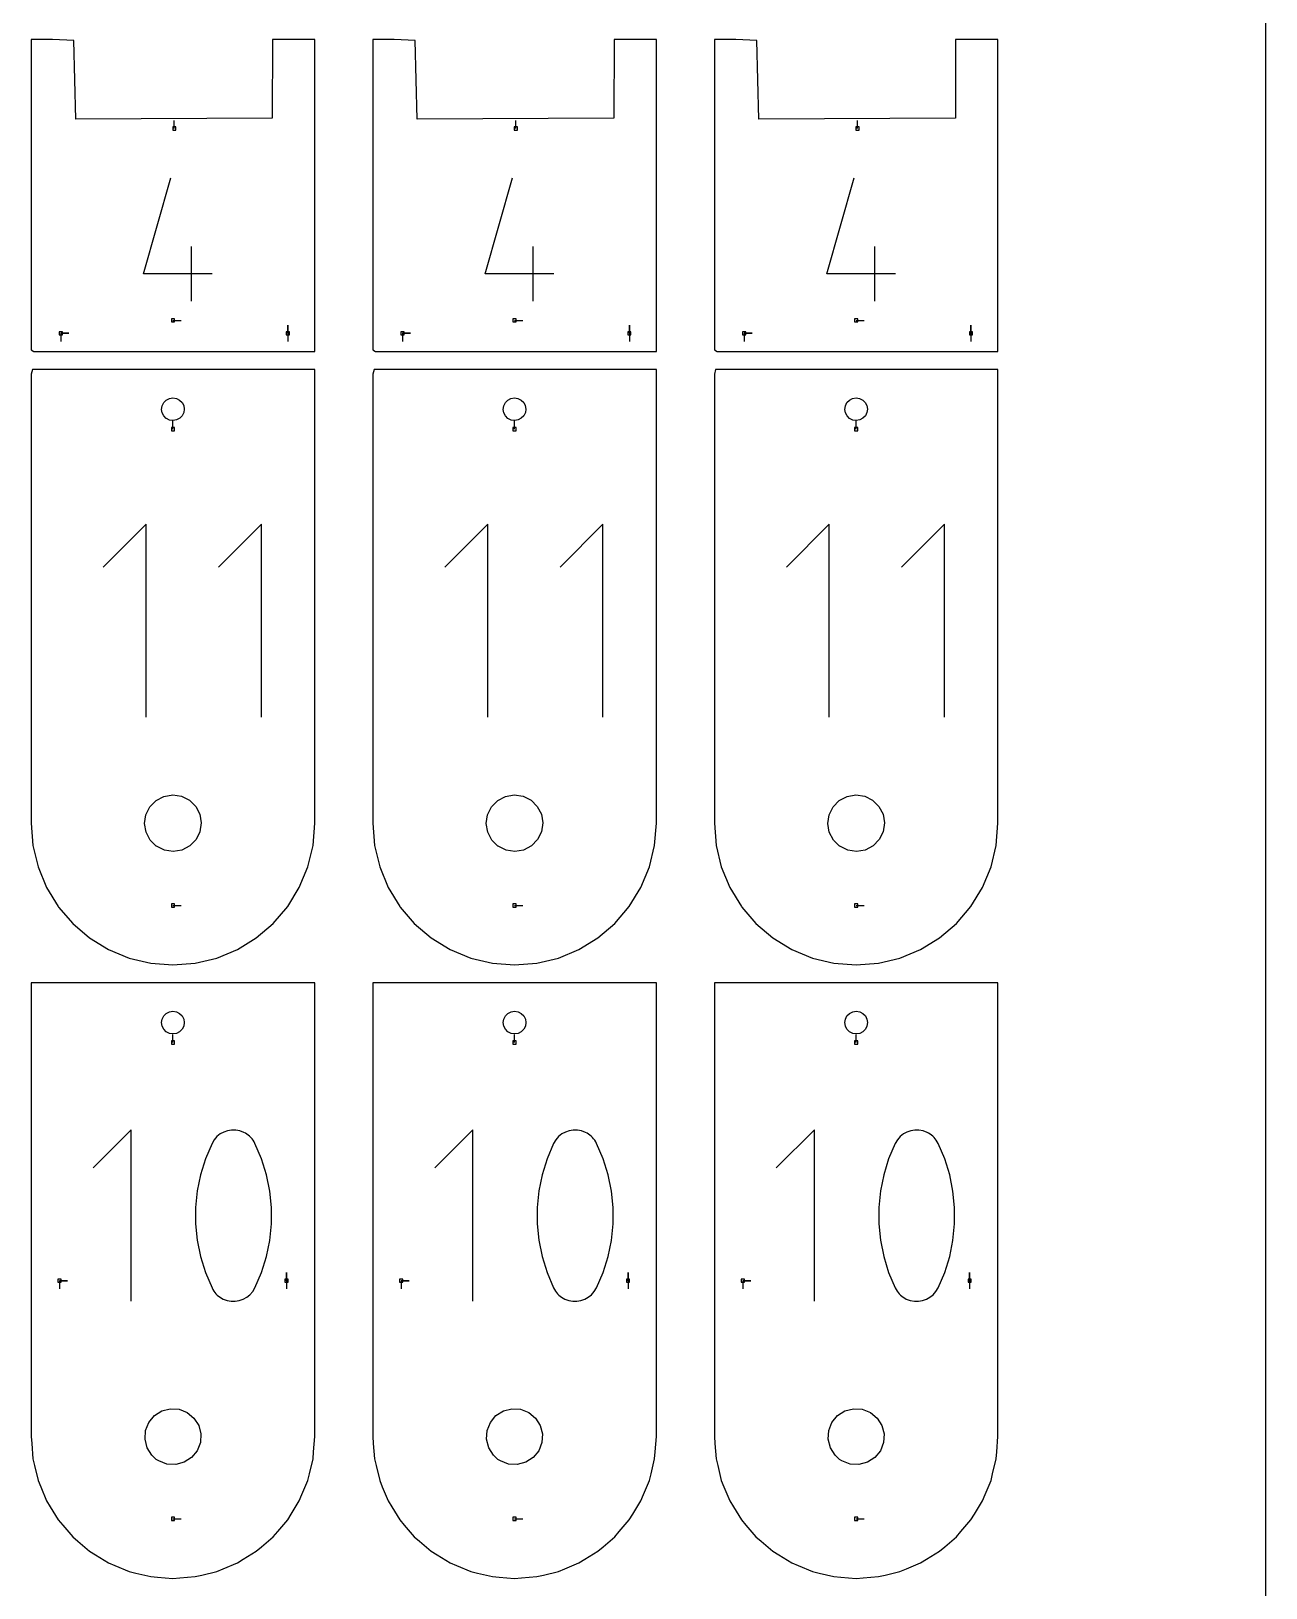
# Model space of a CAD drawing. Extents: x 0 to 800, y 0 to 1000.
# Drawn here: x 582.3 to 800, y 542.6 to 817.1 of the extents above; entities that cross this region are included whole.
import ezdxf

# ---------------------------------------------------------------- set-up
doc = ezdxf.new("R2010")
doc.units = 0
doc.header["$MEASUREMENT"] = 0
for name, color, linetype in [('annotation', 7, 'Continuous'), ('boundary', 7, 'Continuous'), ('frame', 7, 'Continuous'), ('hole', 7, 'Continuous')]:
    doc.layers.add(name, color=color, linetype=linetype)

msp = doc.modelspace()

# ---------------------------------------------------------------- linework, layer by layer
at = {"layer": 'annotation', "color": 1}
for p, q in [((607.581015, 799.908844), (607.581015, 801.337594)), ((667.799983, 799.908844), (667.799983, 801.337594)), ((728.018952, 799.908844), (728.018952, 801.337594)), ((602.152353, 774.291939), (606.982516, 791.23166)), ((662.371321, 774.291939), (667.201484, 791.23166)), ((722.59029, 774.291939), (727.420453, 791.23166)), ((610.62153, 769.449482), (610.62153, 779.123468)), ((670.840498, 769.449482), (670.840498, 779.123468)), ((731.059467, 769.449482), (731.059467, 779.123468)), ((614.246885, 774.291939), (602.152353, 774.291939)), ((674.465853, 774.291939), (662.371321, 774.291939)), ((734.684822, 774.291939), (722.59029, 774.291939)), ((607.34289, 766.075719), (608.77164, 766.075719)), ((667.561858, 766.075719), (668.990608, 766.075719)), ((727.780827, 766.075719), (729.209577, 766.075719)), ((587.581014, 763.790095), (589.009764, 763.790095)), ((587.581014, 763.790095), (589.009764, 763.790095)), ((589.009764, 763.790095), (587.581014, 763.790095)), ((587.581014, 763.790095), (587.581014, 762.361345)), ((627.581016, 763.790095), (627.581016, 765.218845)), ((627.581016, 763.790095), (627.581016, 765.218845)), ((627.581016, 765.218845), (627.581016, 763.790095)), ((627.581016, 763.790095), (627.581016, 762.361345)), ((647.799982, 763.790095), (649.228732, 763.790095)), ((647.799982, 763.790095), (649.228732, 763.790095)), ((649.228732, 763.790095), (647.799982, 763.790095)), ((647.799982, 763.790095), (647.799982, 762.361345)), ((687.799984, 763.790095), (687.799984, 765.218845)), ((687.799984, 763.790095), (687.799984, 765.218845)), ((687.799984, 765.218845), (687.799984, 763.790095)), ((687.799984, 763.790095), (687.799984, 762.361345)), ((708.018951, 763.790095), (709.447701, 763.790095)), ((708.018951, 763.790095), (709.447701, 763.790095)), ((709.447701, 763.790095), (708.018951, 763.790095)), ((708.018951, 763.790095), (708.018951, 762.361345)), ((748.018953, 763.790095), (748.018953, 765.218845)), ((748.018953, 763.790095), (748.018953, 765.218845)), ((748.018953, 765.218845), (748.018953, 763.790095)), ((748.018953, 763.790095), (748.018953, 762.361345)), ((607.34289, 746.90072), (607.34289, 748.32947)), ((667.561858, 746.90072), (667.561858, 748.32947)), ((727.780827, 746.90072), (727.780827, 748.32947)), ((602.601091, 730.116366), (595.037253, 722.550395)), ((602.601091, 696.092965), (602.601091, 730.116366)), ((622.923704, 730.116366), (615.359866, 722.550395)), ((622.923704, 696.092965), (622.923704, 730.116366)), ((662.820059, 730.116366), (655.256221, 722.550395)), ((662.820059, 696.092965), (662.820059, 730.116366)), ((683.142672, 730.116366), (675.578834, 722.550395)), ((683.142672, 696.092965), (683.142672, 730.116366)), ((723.039028, 730.116366), (715.47519, 722.550395)), ((723.039028, 696.092965), (723.039028, 730.116366)), ((743.361641, 730.116366), (735.797803, 722.550395)), ((743.361641, 696.092965), (743.361641, 730.116366)), ((607.34289, 662.900721), (608.77164, 662.900721)), ((667.561858, 662.900721), (668.990608, 662.900721)), ((727.780827, 662.900721), (729.209577, 662.900721)), ((607.34289, 638.725721), (607.34289, 640.154471)), ((667.561858, 638.725721), (667.561858, 640.154471)), ((727.780827, 638.725721), (727.780827, 640.154471)), ((599.985826, 623.332757), (593.262415, 616.607449)), ((599.985826, 593.089733), (599.985826, 623.332757)), ((617.688895, 623.286677), (616.978884, 623.170847)), ((618.414501, 623.279767), (617.688895, 623.286677)), ((619.139591, 623.144763), (618.414501, 623.279767)), ((660.204794, 623.332757), (653.481383, 616.607449)), ((660.204794, 593.089733), (660.204794, 623.332757)), ((677.907863, 623.286677), (677.197852, 623.170847)), ((678.633469, 623.279767), (677.907863, 623.286677)), ((679.358559, 623.144763), (678.633469, 623.279767)), ((720.423763, 623.332757), (713.700352, 616.607449)), ((720.423763, 593.089733), (720.423763, 623.332757)), ((738.126832, 623.286677), (737.416821, 623.170847)), ((738.852438, 623.279767), (738.126832, 623.286677)), ((739.577528, 623.144763), (738.852438, 623.279767)), ((614.226565, 620.937996), (613.067257, 618.211758)), ((614.616966, 621.587212), (614.226565, 620.937996)), ((614.226565, 620.937996), (614.226565, 620.937996)), ((615.103508, 622.14046), (614.616966, 621.587212)), ((615.670081, 622.592384), (615.103508, 622.14046)), ((616.300576, 622.937631), (615.670081, 622.592384)), ((616.978884, 623.170847), (616.300576, 622.937631)), ((619.848058, 622.876311), (619.139591, 623.144763)), ((620.11927, 622.733791), (619.848058, 622.876311)), ((619.848058, 622.876311), (619.848058, 622.876311)), ((620.379524, 622.570088), (620.11927, 622.733791)), ((620.627556, 622.386499), (620.379524, 622.570088)), ((620.862101, 622.184318), (620.627556, 622.386499)), ((621.081895, 621.964842), (620.862101, 622.184318)), ((621.285673, 621.729366), (621.081895, 621.964842)), ((621.472171, 621.479185), (621.285673, 621.729366)), ((621.640124, 621.215595), (621.472171, 621.479185)), ((621.788269, 620.939892), (621.640124, 621.215595)), ((622.953197, 618.208035), (621.788269, 620.939892)), ((621.788269, 620.939892), (621.788269, 620.939892)), ((674.445533, 620.937996), (673.286225, 618.211758)), ((674.835934, 621.587212), (674.445533, 620.937996)), ((674.445533, 620.937996), (674.445533, 620.937996)), ((675.322476, 622.14046), (674.835934, 621.587212)), ((675.889049, 622.592384), (675.322476, 622.14046)), ((676.519544, 622.937631), (675.889049, 622.592384)), ((677.197852, 623.170847), (676.519544, 622.937631)), ((680.067026, 622.876311), (679.358559, 623.144763)), ((680.338238, 622.733791), (680.067026, 622.876311)), ((680.067026, 622.876311), (680.067026, 622.876311)), ((680.598492, 622.570088), (680.338238, 622.733791)), ((680.846524, 622.386499), (680.598492, 622.570088)), ((681.081069, 622.184318), (680.846524, 622.386499)), ((681.300863, 621.964842), (681.081069, 622.184318)), ((681.504641, 621.729366), (681.300863, 621.964842)), ((681.691139, 621.479185), (681.504641, 621.729366)), ((681.859092, 621.215595), (681.691139, 621.479185)), ((682.007237, 620.939892), (681.859092, 621.215595)), ((683.172165, 618.208035), (682.007237, 620.939892)), ((682.007237, 620.939892), (682.007237, 620.939892)), ((734.664502, 620.937996), (733.505194, 618.211758)), ((735.054903, 621.587212), (734.664502, 620.937996)), ((734.664502, 620.937996), (734.664502, 620.937996)), ((735.541445, 622.14046), (735.054903, 621.587212)), ((736.108018, 622.592384), (735.541445, 622.14046)), ((736.738513, 622.937631), (736.108018, 622.592384)), ((737.416821, 623.170847), (736.738513, 622.937631)), ((740.285995, 622.876311), (739.577528, 623.144763)), ((740.557207, 622.733791), (740.285995, 622.876311)), ((740.285995, 622.876311), (740.285995, 622.876311)), ((740.817461, 622.570088), (740.557207, 622.733791)), ((741.065493, 622.386499), (740.817461, 622.570088)), ((741.300038, 622.184318), (741.065493, 622.386499)), ((741.519832, 621.964842), (741.300038, 622.184318)), ((741.72361, 621.729366), (741.519832, 621.964842)), ((741.910108, 621.479185), (741.72361, 621.729366)), ((742.078061, 621.215595), (741.910108, 621.479185)), ((742.226206, 620.939892), (742.078061, 621.215595)), ((743.391134, 618.208035), (742.226206, 620.939892)), ((742.226206, 620.939892), (742.226206, 620.939892)), ((613.067257, 618.211758), (612.197776, 615.406457)), ((623.826893, 615.39852), (622.953197, 618.208035)), ((673.286225, 618.211758), (672.416744, 615.406457)), ((684.045861, 615.39852), (683.172165, 618.208035)), ((733.505194, 618.211758), (732.635713, 615.406457)), ((744.26483, 615.39852), (743.391134, 618.208035)), ((612.197776, 615.406457), (611.618122, 612.544461)), ((624.409356, 612.533714), (623.826893, 615.39852)), ((672.416744, 615.406457), (671.83709, 612.544461)), ((684.628324, 612.533714), (684.045861, 615.39852)), ((732.635713, 615.406457), (732.056059, 612.544461)), ((744.847293, 612.533714), (744.26483, 615.39852)), ((611.618122, 612.544461), (611.328294, 609.64814)), ((624.700588, 609.635987), (624.409356, 612.533714)), ((671.83709, 612.544461), (671.547262, 609.64814)), ((684.919556, 609.635987), (684.628324, 612.533714)), ((732.056059, 612.544461), (731.766231, 609.64814)), ((745.138525, 609.635987), (744.847293, 612.533714)), ((611.328294, 609.64814), (611.328294, 606.739861)), ((624.700588, 606.727708), (624.700588, 609.635987)), ((671.547262, 609.64814), (671.547262, 606.739861)), ((684.919556, 606.727708), (684.919556, 609.635987)), ((731.766231, 609.64814), (731.766231, 606.739861)), ((745.138525, 606.727708), (745.138525, 609.635987)), ((611.328294, 606.739861), (611.618122, 603.841993)), ((624.409356, 603.831246), (624.700588, 606.727708)), ((671.547262, 606.739861), (671.83709, 603.841993)), ((684.628324, 603.831246), (684.919556, 606.727708)), ((731.766231, 606.739861), (732.056059, 603.841993)), ((744.847293, 603.831246), (745.138525, 606.727708)), ((611.618122, 603.841993), (612.197776, 600.976907)), ((623.826893, 600.968969), (624.409356, 603.831246)), ((671.83709, 603.841993), (672.416744, 600.976907)), ((684.045861, 600.968969), (684.628324, 603.831246)), ((732.056059, 603.841993), (732.635713, 600.976907)), ((744.26483, 600.968969), (744.847293, 603.831246)), ((612.197776, 600.976907), (613.067257, 598.16697)), ((622.953197, 598.163247), (623.826893, 600.968969)), ((672.416744, 600.976907), (673.286225, 598.16697)), ((683.172165, 598.163247), (684.045861, 600.968969)), ((732.635713, 600.976907), (733.505194, 598.16697)), ((743.391134, 598.163247), (744.26483, 600.968969)), ((587.342889, 596.725722), (588.771639, 596.725722)), ((587.342889, 596.725722), (588.771639, 596.725722)), ((588.771639, 596.725722), (587.342889, 596.725722)), ((587.342889, 596.725722), (587.342889, 595.296972)), ((613.067257, 598.16697), (614.226565, 595.434551)), ((621.788269, 595.436447), (622.953197, 598.163247)), ((627.342891, 596.725722), (627.342891, 598.154472)), ((627.342891, 596.725722), (627.342891, 598.154472)), ((627.342891, 598.154472), (627.342891, 596.725722)), ((627.342891, 596.725722), (627.342891, 595.296972)), ((647.561857, 596.725722), (648.990607, 596.725722)), ((647.561857, 596.725722), (648.990607, 596.725722)), ((648.990607, 596.725722), (647.561857, 596.725722)), ((647.561857, 596.725722), (647.561857, 595.296972)), ((673.286225, 598.16697), (674.445533, 595.434551)), ((682.007237, 595.436447), (683.172165, 598.163247)), ((687.561859, 596.725722), (687.561859, 598.154472)), ((687.561859, 596.725722), (687.561859, 598.154472)), ((687.561859, 598.154472), (687.561859, 596.725722)), ((687.561859, 596.725722), (687.561859, 595.296972)), ((707.780826, 596.725722), (709.209576, 596.725722)), ((707.780826, 596.725722), (709.209576, 596.725722)), ((709.209576, 596.725722), (707.780826, 596.725722)), ((707.780826, 596.725722), (707.780826, 595.296972)), ((733.505194, 598.16697), (734.664502, 595.434551)), ((742.226206, 595.436447), (743.391134, 598.163247)), ((747.780828, 596.725722), (747.780828, 598.154472)), ((747.780828, 596.725722), (747.780828, 598.154472)), ((747.780828, 598.154472), (747.780828, 596.725722)), ((747.780828, 596.725722), (747.780828, 595.296972)), ((614.226565, 595.434551), (614.226565, 595.434551)), ((614.226565, 595.434551), (614.374171, 595.159397)), ((614.374171, 595.159397), (614.540884, 594.897121)), ((614.540884, 594.897121), (614.726, 594.648519)), ((614.726, 594.648519), (614.928818, 594.414388)), ((614.928818, 594.414388), (615.148635, 594.195523)), ((615.148635, 594.195523), (615.384749, 593.992721)), ((615.384749, 593.992721), (615.636457, 593.806777)), ((615.636457, 593.806777), (615.903057, 593.638488)), ((615.903057, 593.638488), (616.183846, 593.488649)), ((616.183846, 593.488649), (616.183846, 593.488649)), ((616.183846, 593.488649), (616.886731, 593.225892)), ((616.886731, 593.225892), (617.607599, 593.09535)), ((617.607599, 593.09535), (618.330153, 593.0917)), ((618.330153, 593.0917), (619.038097, 593.209619)), ((619.038097, 593.209619), (619.715132, 593.443784)), ((619.715132, 593.443784), (620.344964, 593.788873)), ((620.344964, 593.788873), (620.911295, 594.239561)), ((620.911295, 594.239561), (621.397829, 594.790527)), ((621.397829, 594.790527), (621.788269, 595.436447)), ((621.788269, 595.436447), (621.788269, 595.436447)), ((674.445533, 595.434551), (674.445533, 595.434551)), ((674.445533, 595.434551), (674.593139, 595.159397)), ((674.593139, 595.159397), (674.759852, 594.897121)), ((674.759852, 594.897121), (674.944968, 594.648519)), ((674.944968, 594.648519), (675.147786, 594.414388)), ((675.147786, 594.414388), (675.367603, 594.195523)), ((675.367603, 594.195523), (675.603717, 593.992721)), ((675.603717, 593.992721), (675.855425, 593.806777)), ((675.855425, 593.806777), (676.122025, 593.638488)), ((676.122025, 593.638488), (676.402814, 593.488649)), ((676.402814, 593.488649), (676.402814, 593.488649)), ((676.402814, 593.488649), (677.105699, 593.225892)), ((677.105699, 593.225892), (677.826567, 593.09535)), ((677.826567, 593.09535), (678.549121, 593.0917)), ((678.549121, 593.0917), (679.257065, 593.209619)), ((679.257065, 593.209619), (679.9341, 593.443784)), ((679.9341, 593.443784), (680.563932, 593.788873)), ((680.563932, 593.788873), (681.130263, 594.239561)), ((681.130263, 594.239561), (681.616797, 594.790527)), ((681.616797, 594.790527), (682.007237, 595.436447)), ((682.007237, 595.436447), (682.007237, 595.436447)), ((734.664502, 595.434551), (734.664502, 595.434551)), ((734.664502, 595.434551), (734.812108, 595.159397)), ((734.812108, 595.159397), (734.978821, 594.897121)), ((734.978821, 594.897121), (735.163937, 594.648519)), ((735.163937, 594.648519), (735.366755, 594.414388)), ((735.366755, 594.414388), (735.586572, 594.195523)), ((735.586572, 594.195523), (735.822686, 593.992721)), ((735.822686, 593.992721), (736.074394, 593.806777)), ((736.074394, 593.806777), (736.340994, 593.638488)), ((736.340994, 593.638488), (736.621783, 593.488649)), ((736.621783, 593.488649), (736.621783, 593.488649)), ((736.621783, 593.488649), (737.324668, 593.225892)), ((737.324668, 593.225892), (738.045536, 593.09535)), ((738.045536, 593.09535), (738.76809, 593.0917)), ((738.76809, 593.0917), (739.476034, 593.209619)), ((739.476034, 593.209619), (740.153069, 593.443784)), ((740.153069, 593.443784), (740.782901, 593.788873)), ((740.782901, 593.788873), (741.349232, 594.239561)), ((741.349232, 594.239561), (741.835766, 594.790527)), ((741.835766, 594.790527), (742.226206, 595.436447)), ((742.226206, 595.436447), (742.226206, 595.436447)), ((607.34289, 554.725722), (608.77164, 554.725722)), ((667.561858, 554.725722), (668.990608, 554.725722)), ((727.780827, 554.725722), (729.209577, 554.725722))]:
    msp.add_line(p, q, dxfattribs=at)
at = {"layer": 'boundary', "color": 5}
for p, q in [((586.13039, 815.575719), (582.342889, 815.575719)), ((582.342889, 815.575719), (582.342889, 760.850719)), ((589.84289, 815.435719), (586.13039, 815.575719)), ((590.19289, 801.575719), (589.84289, 815.435719)), ((624.880391, 815.575719), (624.842891, 801.715719)), ((632.342891, 815.575719), (624.880391, 815.575719)), ((632.342891, 760.575719), (632.342891, 815.575719)), ((646.349358, 815.575719), (642.561857, 815.575719)), ((642.561857, 815.575719), (642.561857, 760.850719)), ((650.061858, 815.435719), (646.349358, 815.575719)), ((650.411858, 801.575719), (650.061858, 815.435719)), ((685.099359, 815.575719), (685.061859, 801.715719)), ((692.561859, 815.575719), (685.099359, 815.575719)), ((692.561859, 760.575719), (692.561859, 815.575719)), ((706.568327, 815.575719), (702.780826, 815.575719)), ((702.780826, 815.575719), (702.780826, 760.850719)), ((710.280827, 815.435719), (706.568327, 815.575719)), ((710.630827, 801.575719), (710.280827, 815.435719)), ((745.318328, 815.575719), (745.280828, 801.715719)), ((752.780828, 815.575719), (745.318328, 815.575719)), ((752.780828, 760.575719), (752.780828, 815.575719)), ((624.842891, 801.715719), (590.19289, 801.575719)), ((685.061859, 801.715719), (650.411858, 801.575719)), ((745.280828, 801.715719), (710.630827, 801.575719)), ((582.342889, 760.850719), (582.842889, 760.575719)), ((582.842889, 760.575719), (632.342891, 760.575719)), ((642.561857, 760.850719), (643.061857, 760.575719)), ((643.061857, 760.575719), (692.561859, 760.575719)), ((702.780826, 760.850719), (703.280826, 760.575719)), ((703.280826, 760.575719), (752.780828, 760.575719)), ((582.56789, 757.400719), (582.342889, 756.575718)), ((582.342889, 756.575718), (582.342889, 755.750717)), ((582.342889, 755.750717), (582.342889, 678.150719)), ((631.067889, 757.400719), (582.56789, 757.400719)), ((632.342891, 757.400719), (631.067889, 757.400719)), ((632.342891, 756.575718), (632.342891, 757.400719)), ((632.342891, 755.750717), (632.342891, 756.575718)), ((632.342891, 678.150719), (632.342891, 755.750717)), ((642.786858, 757.400719), (642.561857, 756.575718)), ((642.561857, 756.575718), (642.561857, 755.750717)), ((642.561857, 755.750717), (642.561857, 678.150719)), ((691.286857, 757.400719), (642.786858, 757.400719)), ((692.561859, 757.400719), (691.286857, 757.400719)), ((692.561859, 756.575718), (692.561859, 757.400719)), ((692.561859, 755.750717), (692.561859, 756.575718)), ((692.561859, 678.150719), (692.561859, 755.750717)), ((703.005827, 757.400719), (702.780826, 756.575718)), ((702.780826, 756.575718), (702.780826, 755.750717)), ((702.780826, 755.750717), (702.780826, 678.150719)), ((751.505826, 757.400719), (703.005827, 757.400719)), ((752.780828, 757.400719), (751.505826, 757.400719)), ((752.780828, 756.575718), (752.780828, 757.400719)), ((752.780828, 755.750717), (752.780828, 756.575718)), ((752.780828, 678.150719), (752.780828, 755.750717)), ((582.342889, 678.150719), (582.342889, 677.400718)), ((632.342891, 677.400718), (632.342891, 678.150719)), ((642.561857, 678.150719), (642.561857, 677.400718)), ((692.561859, 677.400718), (692.561859, 678.150719)), ((702.780826, 678.150719), (702.780826, 677.400718)), ((752.780828, 677.400718), (752.780828, 678.150719)), ((582.342889, 677.400718), (582.650681, 673.489856)), ((632.035099, 673.489856), (632.342891, 677.400718)), ((642.561857, 677.400718), (642.869649, 673.489856)), ((692.254067, 673.489856), (692.561859, 677.400718)), ((702.780826, 677.400718), (703.088618, 673.489856)), ((752.473036, 673.489856), (752.780828, 677.400718)), ((582.650681, 673.489856), (583.566478, 669.675296)), ((631.119303, 669.675296), (632.035099, 673.489856)), ((642.869649, 673.489856), (643.785446, 669.675296)), ((691.338271, 669.675296), (692.254067, 673.489856)), ((703.088618, 673.489856), (704.004415, 669.675296)), ((751.55724, 669.675296), (752.473036, 673.489856)), ((583.566478, 669.675296), (585.067727, 666.050957)), ((629.618054, 666.050957), (631.119303, 669.675296)), ((643.785446, 669.675296), (645.286695, 666.050957)), ((689.837022, 666.050957), (691.338271, 669.675296)), ((704.004415, 669.675296), (705.505664, 666.050957)), ((750.055991, 666.050957), (751.55724, 669.675296)), ((585.067727, 666.050957), (587.117466, 662.70609)), ((627.568319, 662.706091), (629.618054, 666.050957)), ((645.286695, 666.050957), (647.336434, 662.70609)), ((687.787287, 662.706091), (689.837022, 666.050957)), ((705.505664, 666.050957), (707.555403, 662.70609)), ((748.006256, 662.706091), (750.055991, 666.050957)), ((587.117466, 662.70609), (587.193899, 662.616599)), ((587.193899, 662.616599), (589.665221, 659.723051)), ((625.020561, 659.723051), (627.568319, 662.706091)), ((647.336434, 662.70609), (647.412867, 662.616599)), ((647.412867, 662.616599), (649.884189, 659.723051)), ((685.239529, 659.723051), (687.787287, 662.706091)), ((707.555403, 662.70609), (707.631836, 662.616599)), ((707.631836, 662.616599), (710.103158, 659.723051)), ((745.458498, 659.723051), (748.006256, 662.706091)), ((589.665221, 659.723051), (592.648259, 657.175293)), ((622.037521, 657.175293), (625.020561, 659.723051)), ((649.884189, 659.723051), (652.867227, 657.175293)), ((682.256489, 657.175293), (685.239529, 659.723051)), ((710.103158, 659.723051), (713.086196, 657.175293)), ((742.475458, 657.175293), (745.458498, 659.723051)), ((592.648259, 657.175293), (595.993128, 655.125558)), ((618.692654, 655.125558), (622.037521, 657.175293)), ((652.867227, 657.175293), (656.212096, 655.125558)), ((678.911622, 655.125558), (682.256489, 657.175293)), ((713.086196, 657.175293), (716.431065, 655.125558)), ((739.130591, 655.125558), (742.475458, 657.175293)), ((595.993128, 655.125558), (599.617466, 653.624308)), ((599.617466, 653.624308), (603.432029, 652.708515)), ((611.253752, 652.708515), (615.068316, 653.624308)), ((615.068316, 653.624308), (618.692654, 655.125558)), ((656.212096, 655.125558), (659.836434, 653.624308)), ((659.836434, 653.624308), (663.650997, 652.708515)), ((671.47272, 652.708515), (675.287284, 653.624308)), ((675.287284, 653.624308), (678.911622, 655.125558)), ((716.431065, 655.125558), (720.055403, 653.624308)), ((720.055403, 653.624308), (723.869966, 652.708515)), ((731.691689, 652.708515), (735.506253, 653.624308)), ((735.506253, 653.624308), (739.130591, 655.125558)), ((603.432029, 652.708515), (607.342891, 652.400721)), ((607.342891, 652.400721), (611.253752, 652.708515)), ((663.650997, 652.708515), (667.561859, 652.400721)), ((667.561859, 652.400721), (671.47272, 652.708515)), ((723.869966, 652.708515), (727.780828, 652.400721)), ((727.780828, 652.400721), (731.691689, 652.708515)), ((584.66789, 649.225721), (582.342889, 649.225721)), ((582.342889, 649.225721), (582.342889, 640.70072)), ((619.167889, 649.225721), (584.66789, 649.225721)), ((630.017891, 649.225721), (619.167889, 649.225721)), ((631.180391, 649.225721), (630.017891, 649.225721)), ((632.342891, 649.225721), (631.180391, 649.225721)), ((632.342891, 640.70072), (632.342891, 649.225721)), ((644.886858, 649.225721), (642.561857, 649.225721)), ((642.561857, 649.225721), (642.561857, 640.70072)), ((679.386857, 649.225721), (644.886858, 649.225721)), ((690.236859, 649.225721), (679.386857, 649.225721)), ((691.399359, 649.225721), (690.236859, 649.225721)), ((692.561859, 649.225721), (691.399359, 649.225721)), ((692.561859, 640.70072), (692.561859, 649.225721)), ((705.105827, 649.225721), (702.780826, 649.225721)), ((702.780826, 649.225721), (702.780826, 640.70072)), ((739.605826, 649.225721), (705.105827, 649.225721)), ((750.455828, 649.225721), (739.605826, 649.225721)), ((751.618328, 649.225721), (750.455828, 649.225721)), ((752.780828, 649.225721), (751.618328, 649.225721)), ((752.780828, 640.70072), (752.780828, 649.225721)), ((582.342889, 640.70072), (582.342889, 632.175719)), ((632.342891, 632.175719), (632.342891, 640.70072)), ((642.561857, 640.70072), (642.561857, 632.175719)), ((692.561859, 632.175719), (692.561859, 640.70072)), ((702.780826, 640.70072), (702.780826, 632.175719)), ((752.780828, 632.175719), (752.780828, 640.70072)), ((582.342889, 632.175719), (582.342889, 576.975721)), ((632.342891, 576.975721), (632.342891, 632.175719)), ((642.561857, 632.175719), (642.561857, 576.975721)), ((692.561859, 576.975721), (692.561859, 632.175719)), ((702.780826, 632.175719), (702.780826, 576.975721)), ((752.780828, 576.975721), (752.780828, 632.175719)), ((582.342889, 576.975721), (582.342889, 569.22572)), ((632.342891, 569.22572), (632.342891, 576.975721)), ((642.561857, 576.975721), (642.561857, 569.22572)), ((692.561859, 569.22572), (692.561859, 576.975721)), ((702.780826, 576.975721), (702.780826, 569.22572)), ((752.780828, 569.22572), (752.780828, 576.975721)), ((582.342889, 569.22572), (582.438305, 568.013352)), ((632.130514, 566.527225), (632.342891, 569.22572)), ((642.561857, 569.22572), (642.657273, 568.013352)), ((692.349482, 566.527225), (692.561859, 569.22572)), ((702.780826, 569.22572), (702.876242, 568.013352)), ((752.568451, 566.527225), (752.780828, 569.22572)), ((582.438305, 568.013352), (582.650681, 565.314857)), ((632.035099, 565.314857), (632.130514, 566.527225)), ((642.657273, 568.013352), (642.869649, 565.314857)), ((692.254067, 565.314857), (692.349482, 566.527225)), ((702.876242, 568.013352), (703.088618, 565.314857)), ((752.473036, 565.314857), (752.568451, 566.527225)), ((582.650681, 565.314857), (582.934578, 564.132344)), ((582.934578, 564.132344), (583.566478, 561.500298)), ((631.403199, 562.682811), (632.035099, 565.314857)), ((642.869649, 565.314857), (643.153546, 564.132344)), ((643.153546, 564.132344), (643.785446, 561.500298)), ((691.622167, 562.682811), (692.254067, 565.314857)), ((703.088618, 565.314857), (703.372515, 564.132344)), ((703.372515, 564.132344), (704.004415, 561.500298)), ((751.841136, 562.682811), (752.473036, 565.314857)), ((583.566478, 561.500298), (584.031865, 560.376753)), ((584.031865, 560.376753), (585.067727, 557.875958)), ((630.083441, 558.999504), (631.119303, 561.500298)), ((631.119303, 561.500298), (631.403199, 562.682811)), ((643.785446, 561.500298), (644.250833, 560.376753)), ((644.250833, 560.376753), (645.286695, 557.875958)), ((690.302409, 558.999504), (691.338271, 561.500298)), ((691.338271, 561.500298), (691.622167, 562.682811)), ((704.004415, 561.500298), (704.469802, 560.376753)), ((704.469802, 560.376753), (705.505664, 557.875958)), ((750.521378, 558.999504), (751.55724, 561.500298)), ((751.55724, 561.500298), (751.841136, 562.682811)), ((585.067727, 557.875958), (585.703146, 556.83905)), ((628.203737, 555.568001), (629.618054, 557.875958)), ((629.618054, 557.875958), (630.083441, 558.999504)), ((645.286695, 557.875958), (645.922114, 556.83905)), ((688.422705, 555.568001), (689.837022, 557.875958)), ((689.837022, 557.875958), (690.302409, 558.999504)), ((705.505664, 557.875958), (706.141083, 556.83905)), ((748.641674, 555.568001), (750.055991, 557.875958)), ((750.055991, 557.875958), (750.521378, 558.999504)), ((585.703146, 556.83905), (587.117466, 554.531092)), ((627.568319, 554.531092), (628.203737, 555.568001)), ((645.922114, 556.83905), (647.336434, 554.531092)), ((687.787287, 554.531092), (688.422705, 555.568001)), ((706.141083, 556.83905), (707.555403, 554.531092)), ((748.006256, 554.531092), (748.641674, 555.568001)), ((587.117466, 554.531092), (587.90727, 553.60635)), ((587.90727, 553.60635), (589.665221, 551.548053)), ((625.020561, 551.548053), (625.810366, 552.472795)), ((625.810366, 552.472795), (627.568319, 554.531092)), ((647.336434, 554.531092), (648.126238, 553.60635)), ((648.126238, 553.60635), (649.884189, 551.548053)), ((685.239529, 551.548053), (686.029334, 552.472795)), ((686.029334, 552.472795), (687.787287, 554.531092)), ((707.555403, 554.531092), (708.345207, 553.60635)), ((708.345207, 553.60635), (710.103158, 551.548053)), ((745.458498, 551.548053), (746.248303, 552.472795)), ((746.248303, 552.472795), (748.006256, 554.531092)), ((589.665221, 551.548053), (590.589963, 550.758248)), ((590.589963, 550.758248), (592.648259, 549.000295)), ((622.037521, 549.000295), (622.962264, 549.7901)), ((622.962264, 549.7901), (625.020561, 551.548053)), ((649.884189, 551.548053), (650.808931, 550.758248)), ((650.808931, 550.758248), (652.867227, 549.000295)), ((682.256489, 549.000295), (683.181232, 549.7901)), ((683.181232, 549.7901), (685.239529, 551.548053)), ((710.103158, 551.548053), (711.0279, 550.758248)), ((711.0279, 550.758248), (713.086196, 549.000295)), ((742.475458, 549.000295), (743.400201, 549.7901)), ((743.400201, 549.7901), (745.458498, 551.548053)), ((592.648259, 549.000295), (593.685168, 548.364877)), ((593.685168, 548.364877), (595.993128, 546.950559)), ((595.993128, 546.950559), (597.116673, 546.485172)), ((597.116673, 546.485172), (599.617466, 545.449309)), ((616.191861, 545.914697), (618.692654, 546.950559)), ((618.692654, 546.950559), (619.729563, 547.585977)), ((619.729563, 547.585977), (622.037521, 549.000295)), ((652.867227, 549.000295), (653.904136, 548.364877)), ((653.904136, 548.364877), (656.212096, 546.950559)), ((656.212096, 546.950559), (657.335641, 546.485172)), ((657.335641, 546.485172), (659.836434, 545.449309)), ((676.410829, 545.914697), (678.911622, 546.950559)), ((678.911622, 546.950559), (679.948531, 547.585977)), ((679.948531, 547.585977), (682.256489, 549.000295)), ((713.086196, 549.000295), (714.123105, 548.364877)), ((714.123105, 548.364877), (716.431065, 546.950559)), ((716.431065, 546.950559), (717.55461, 546.485172)), ((717.55461, 546.485172), (720.055403, 545.449309)), ((736.629798, 545.914697), (739.130591, 546.950559)), ((739.130591, 546.950559), (740.1675, 547.585977)), ((740.1675, 547.585977), (742.475458, 549.000295)), ((599.617466, 545.449309), (600.799981, 545.165414)), ((600.799981, 545.165414), (603.432029, 544.533516)), ((603.432029, 544.533516), (604.644397, 544.4381)), ((604.644397, 544.4381), (607.342891, 544.225723)), ((607.342891, 544.225723), (608.555258, 544.321139)), ((608.555258, 544.321139), (611.253752, 544.533516)), ((611.253752, 544.533516), (612.436267, 544.817412)), ((612.436267, 544.817412), (615.068316, 545.449309)), ((615.068316, 545.449309), (616.191861, 545.914697)), ((659.836434, 545.449309), (661.018949, 545.165414)), ((661.018949, 545.165414), (663.650997, 544.533516)), ((663.650997, 544.533516), (664.863365, 544.4381)), ((664.863365, 544.4381), (667.561859, 544.225723)), ((667.561859, 544.225723), (668.774226, 544.321139)), ((668.774226, 544.321139), (671.47272, 544.533516)), ((671.47272, 544.533516), (672.655235, 544.817412)), ((672.655235, 544.817412), (675.287284, 545.449309)), ((675.287284, 545.449309), (676.410829, 545.914697)), ((720.055403, 545.449309), (721.237918, 545.165414)), ((721.237918, 545.165414), (723.869966, 544.533516)), ((723.869966, 544.533516), (725.082334, 544.4381)), ((725.082334, 544.4381), (727.780828, 544.225723)), ((727.780828, 544.225723), (728.993195, 544.321139)), ((728.993195, 544.321139), (731.691689, 544.533516)), ((731.691689, 544.533516), (732.874204, 544.817412)), ((732.874204, 544.817412), (735.506253, 545.449309)), ((735.506253, 545.449309), (736.629798, 545.914697))]:
    msp.add_line(p, q, dxfattribs=at)
at = {"layer": 'frame', "color": 5}
msp.add_line((800, 0), (800, 1000), dxfattribs=at)
at = {"layer": 'hole', "color": 5}
for p, q in [((607.866765, 800.194594), (607.295265, 800.194594)), ((607.295265, 800.194594), (607.295265, 799.623094)), ((607.295265, 799.623094), (607.866765, 799.623094)), ((607.866765, 799.623094), (607.866765, 800.194594)), ((668.085733, 800.194594), (667.514233, 800.194594)), ((667.514233, 800.194594), (667.514233, 799.623094)), ((667.514233, 799.623094), (668.085733, 799.623094)), ((668.085733, 799.623094), (668.085733, 800.194594)), ((728.304702, 800.194594), (727.733202, 800.194594)), ((727.733202, 800.194594), (727.733202, 799.623094)), ((727.733202, 799.623094), (728.304702, 799.623094)), ((728.304702, 799.623094), (728.304702, 800.194594)), ((607.62864, 766.361469), (607.05714, 766.361469)), ((607.05714, 766.361469), (607.05714, 765.789969)), ((607.62864, 765.789969), (607.62864, 766.361469)), ((667.847608, 766.361469), (667.276108, 766.361469)), ((667.276108, 766.361469), (667.276108, 765.789969)), ((667.847608, 765.789969), (667.847608, 766.361469)), ((728.066577, 766.361469), (727.495077, 766.361469)), ((727.495077, 766.361469), (727.495077, 765.789969)), ((728.066577, 765.789969), (728.066577, 766.361469)), ((587.866764, 764.075845), (587.295264, 764.075845)), ((587.295264, 764.075845), (587.295264, 763.504345)), ((587.295264, 763.504345), (587.866764, 763.504345)), ((587.866764, 763.504345), (587.866764, 764.075845)), ((607.05714, 765.789969), (607.62864, 765.789969)), ((627.866766, 764.075845), (627.295266, 764.075845)), ((627.295266, 764.075845), (627.295266, 763.504345)), ((627.295266, 763.504345), (627.866766, 763.504345)), ((627.866766, 763.504345), (627.866766, 764.075845)), ((648.085732, 764.075845), (647.514232, 764.075845)), ((647.514232, 764.075845), (647.514232, 763.504345)), ((647.514232, 763.504345), (648.085732, 763.504345)), ((648.085732, 763.504345), (648.085732, 764.075845)), ((667.276108, 765.789969), (667.847608, 765.789969)), ((688.085734, 764.075845), (687.514234, 764.075845)), ((687.514234, 764.075845), (687.514234, 763.504345)), ((687.514234, 763.504345), (688.085734, 763.504345)), ((688.085734, 763.504345), (688.085734, 764.075845)), ((708.304701, 764.075845), (707.733201, 764.075845)), ((707.733201, 764.075845), (707.733201, 763.504345)), ((707.733201, 763.504345), (708.304701, 763.504345)), ((708.304701, 763.504345), (708.304701, 764.075845)), ((727.495077, 765.789969), (728.066577, 765.789969)), ((748.304703, 764.075845), (747.733203, 764.075845)), ((747.733203, 764.075845), (747.733203, 763.504345)), ((747.733203, 763.504345), (748.304703, 763.504345)), ((748.304703, 763.504345), (748.304703, 764.075845)), ((606.154046, 752.005482), (606.708131, 752.294313)), ((606.708131, 752.294313), (607.32435, 752.397785)), ((607.32435, 752.397785), (607.942385, 752.305772)), ((607.942385, 752.305772), (608.501735, 752.027279)), ((666.373014, 752.005482), (666.927099, 752.294313)), ((666.927099, 752.294313), (667.543318, 752.397785)), ((667.543318, 752.397785), (668.161353, 752.305772)), ((668.161353, 752.305772), (668.720703, 752.027279)), ((726.591983, 752.005482), (727.146068, 752.294313)), ((727.146068, 752.294313), (727.762287, 752.397785)), ((727.762287, 752.397785), (728.380322, 752.305772)), ((728.380322, 752.305772), (728.939672, 752.027279)), ((605.345828, 750.382182), (605.437842, 751.000213)), ((605.449301, 749.765962), (605.345828, 750.382182)), ((605.437842, 751.000213), (605.716334, 751.559567)), ((605.73813, 749.211876), (605.449301, 749.765962)), ((605.716334, 751.559567), (606.154046, 752.005482)), ((608.501735, 752.027279), (608.947652, 751.589567)), ((608.947652, 751.589567), (609.236481, 751.03548)), ((609.24794, 749.80123), (608.969448, 749.241876)), ((609.236481, 751.03548), (609.339954, 750.419264)), ((609.339954, 750.419264), (609.24794, 749.80123)), ((665.564796, 750.382182), (665.65681, 751.000213)), ((665.668269, 749.765962), (665.564796, 750.382182)), ((665.65681, 751.000213), (665.935302, 751.559567)), ((665.957098, 749.211876), (665.668269, 749.765962)), ((665.935302, 751.559567), (666.373014, 752.005482)), ((668.720703, 752.027279), (669.16662, 751.589567)), ((669.16662, 751.589567), (669.455449, 751.03548)), ((669.466908, 749.80123), (669.188416, 749.241876)), ((669.455449, 751.03548), (669.558922, 750.419264)), ((669.558922, 750.419264), (669.466908, 749.80123)), ((725.783765, 750.382182), (725.875779, 751.000213)), ((725.887238, 749.765962), (725.783765, 750.382182)), ((725.875779, 751.000213), (726.154271, 751.559567)), ((726.176067, 749.211876), (725.887238, 749.765962)), ((726.154271, 751.559567), (726.591983, 752.005482)), ((728.939672, 752.027279), (729.385589, 751.589567)), ((729.385589, 751.589567), (729.674418, 751.03548)), ((729.685877, 749.80123), (729.407385, 749.241876)), ((729.674418, 751.03548), (729.777891, 750.419264)), ((729.777891, 750.419264), (729.685877, 749.80123)), ((606.16732, 748.782689), (605.73813, 749.211876)), ((606.184046, 748.774167), (606.16732, 748.782689)), ((606.743398, 748.495671), (606.184046, 748.774167)), ((607.361432, 748.40366), (606.743398, 748.495671)), ((607.62864, 747.18647), (607.05714, 747.18647)), ((607.05714, 747.18647), (607.05714, 746.61497)), ((607.977652, 748.50713), (607.361432, 748.40366)), ((607.62864, 746.61497), (607.62864, 747.18647)), ((608.531736, 748.795963), (607.977652, 748.50713)), ((608.969448, 749.241876), (608.531736, 748.795963)), ((666.386288, 748.782689), (665.957098, 749.211876)), ((666.403014, 748.774167), (666.386288, 748.782689)), ((666.962366, 748.495671), (666.403014, 748.774167)), ((667.5804, 748.40366), (666.962366, 748.495671)), ((667.847608, 747.18647), (667.276108, 747.18647)), ((667.276108, 747.18647), (667.276108, 746.61497)), ((668.19662, 748.50713), (667.5804, 748.40366)), ((667.847608, 746.61497), (667.847608, 747.18647)), ((668.750704, 748.795963), (668.19662, 748.50713)), ((669.188416, 749.241876), (668.750704, 748.795963)), ((726.605257, 748.782689), (726.176067, 749.211876)), ((726.621983, 748.774167), (726.605257, 748.782689)), ((727.181335, 748.495671), (726.621983, 748.774167)), ((727.799369, 748.40366), (727.181335, 748.495671)), ((728.066577, 747.18647), (727.495077, 747.18647)), ((727.495077, 747.18647), (727.495077, 746.61497)), ((728.415589, 748.50713), (727.799369, 748.40366)), ((728.066577, 746.61497), (728.066577, 747.18647)), ((728.969673, 748.795963), (728.415589, 748.50713)), ((729.407385, 749.241876), (728.969673, 748.795963)), ((607.05714, 746.61497), (607.62864, 746.61497)), ((667.276108, 746.61497), (667.847608, 746.61497)), ((727.495077, 746.61497), (728.066577, 746.61497)), ((603.276501, 680.29783), (604.37078, 681.41262)), ((604.37078, 681.41262), (605.755991, 682.134697)), ((605.755991, 682.134697), (607.296538, 682.393377)), ((607.296538, 682.393377), (608.841624, 682.163344)), ((608.841624, 682.163344), (610.240002, 681.467111)), ((610.240002, 681.467111), (611.354792, 680.37283)), ((663.495469, 680.29783), (664.589748, 681.41262)), ((664.589748, 681.41262), (665.974959, 682.134697)), ((665.974959, 682.134697), (667.515506, 682.393377)), ((667.515506, 682.393377), (669.060592, 682.163344)), ((669.060592, 682.163344), (670.45897, 681.467111)), ((670.45897, 681.467111), (671.57376, 680.37283)), ((723.714438, 680.29783), (724.808717, 681.41262)), ((724.808717, 681.41262), (726.193928, 682.134697)), ((726.193928, 682.134697), (727.734475, 682.393377)), ((727.734475, 682.393377), (729.279561, 682.163344)), ((729.279561, 682.163344), (730.677939, 681.467111)), ((730.677939, 681.467111), (731.792729, 680.37283)), ((602.350233, 677.354366), (602.580267, 678.899453)), ((602.580267, 678.899453), (603.276501, 680.29783)), ((611.354792, 680.37283), (612.076868, 678.987621)), ((612.076868, 678.987621), (612.335549, 677.447071)), ((662.569201, 677.354366), (662.799235, 678.899453)), ((662.799235, 678.899453), (663.495469, 680.29783)), ((671.57376, 680.37283), (672.295836, 678.987621)), ((672.295836, 678.987621), (672.554517, 677.447071)), ((722.78817, 677.354366), (723.018204, 678.899453)), ((723.018204, 678.899453), (723.714438, 680.29783)), ((731.792729, 680.37283), (732.514805, 678.987621)), ((732.514805, 678.987621), (732.773486, 677.447071)), ((602.608914, 675.813818), (602.350233, 677.354366)), ((603.330991, 674.428608), (602.608914, 675.813818)), ((612.105516, 675.901986), (611.409283, 674.503608)), ((612.335549, 677.447071), (612.105516, 675.901986)), ((662.827882, 675.813818), (662.569201, 677.354366)), ((663.549959, 674.428608), (662.827882, 675.813818)), ((672.324484, 675.901986), (671.628251, 674.503608)), ((672.554517, 677.447071), (672.324484, 675.901986)), ((723.046851, 675.813818), (722.78817, 677.354366)), ((723.768928, 674.428608), (723.046851, 675.813818)), ((732.543453, 675.901986), (731.84722, 674.503608)), ((732.773486, 677.447071), (732.543453, 675.901986)), ((604.403965, 673.355634), (603.330991, 674.428608)), ((604.44578, 673.334328), (604.403965, 673.355634)), ((605.844159, 672.638095), (604.44578, 673.334328)), ((607.389243, 672.408062), (605.844159, 672.638095)), ((608.929792, 672.666743), (607.389243, 672.408062)), ((610.315002, 673.388819), (608.929792, 672.666743)), ((611.409283, 674.503608), (610.315002, 673.388819)), ((664.622933, 673.355634), (663.549959, 674.428608)), ((664.664748, 673.334328), (664.622933, 673.355634)), ((666.063127, 672.638095), (664.664748, 673.334328)), ((667.608211, 672.408062), (666.063127, 672.638095)), ((669.14876, 672.666743), (667.608211, 672.408062)), ((670.53397, 673.388819), (669.14876, 672.666743)), ((671.628251, 674.503608), (670.53397, 673.388819)), ((724.841902, 673.355634), (723.768928, 674.428608)), ((724.883717, 673.334328), (724.841902, 673.355634)), ((726.282096, 672.638095), (724.883717, 673.334328)), ((727.82718, 672.408062), (726.282096, 672.638095)), ((729.367729, 672.666743), (727.82718, 672.408062)), ((730.752939, 673.388819), (729.367729, 672.666743)), ((731.84722, 674.503608), (730.752939, 673.388819)), ((607.62864, 663.186471), (607.05714, 663.186471)), ((607.05714, 663.186471), (607.05714, 662.614971)), ((607.05714, 662.614971), (607.62864, 662.614971)), ((607.62864, 662.614971), (607.62864, 663.186471)), ((667.847608, 663.186471), (667.276108, 663.186471)), ((667.276108, 663.186471), (667.276108, 662.614971)), ((667.276108, 662.614971), (667.847608, 662.614971)), ((667.847608, 662.614971), (667.847608, 663.186471)), ((728.066577, 663.186471), (727.495077, 663.186471)), ((727.495077, 663.186471), (727.495077, 662.614971)), ((727.495077, 662.614971), (728.066577, 662.614971)), ((728.066577, 662.614971), (728.066577, 663.186471)), ((605.342891, 642.225724), (605.440778, 642.843755)), ((605.440778, 642.843755), (605.724856, 643.401294)), ((605.724856, 643.401294), (606.16732, 643.843758)), ((606.16732, 643.843758), (606.724857, 644.127837)), ((606.724857, 644.127837), (607.342891, 644.225723)), ((607.342891, 644.225723), (607.960926, 644.127837)), ((607.960926, 644.127837), (608.518462, 643.843758)), ((608.518462, 643.843758), (608.960926, 643.401294)), ((608.960926, 643.401294), (609.245003, 642.843755)), ((609.245003, 642.843755), (609.342891, 642.225724)), ((665.561859, 642.225724), (665.659746, 642.843755)), ((665.659746, 642.843755), (665.943824, 643.401294)), ((665.943824, 643.401294), (666.386288, 643.843758)), ((666.386288, 643.843758), (666.943825, 644.127837)), ((666.943825, 644.127837), (667.561859, 644.225723)), ((667.561859, 644.225723), (668.179894, 644.127837)), ((668.179894, 644.127837), (668.73743, 643.843758)), ((668.73743, 643.843758), (669.179894, 643.401294)), ((669.179894, 643.401294), (669.463971, 642.843755)), ((669.463971, 642.843755), (669.561859, 642.225724)), ((725.780828, 642.225724), (725.878715, 642.843755)), ((725.878715, 642.843755), (726.162793, 643.401294)), ((726.162793, 643.401294), (726.605257, 643.843758)), ((726.605257, 643.843758), (727.162794, 644.127837)), ((727.162794, 644.127837), (727.780828, 644.225723)), ((727.780828, 644.225723), (728.398863, 644.127837)), ((728.398863, 644.127837), (728.956399, 643.843758)), ((728.956399, 643.843758), (729.398863, 643.401294)), ((729.398863, 643.401294), (729.68294, 642.843755)), ((729.68294, 642.843755), (729.780828, 642.225724)), ((605.440778, 641.60769), (605.342891, 642.225724)), ((605.724856, 641.050151), (605.440778, 641.60769)), ((606.16732, 640.607691), (605.724856, 641.050151)), ((606.724857, 640.323609), (606.16732, 640.607691)), ((607.342891, 640.225725), (606.724857, 640.323609)), ((607.960926, 640.323609), (607.342891, 640.225725)), ((608.518462, 640.607691), (607.960926, 640.323609)), ((608.960926, 641.050151), (608.518462, 640.607691)), ((609.245003, 641.60769), (608.960926, 641.050151)), ((609.342891, 642.225724), (609.245003, 641.60769)), ((665.659746, 641.60769), (665.561859, 642.225724)), ((665.943824, 641.050151), (665.659746, 641.60769)), ((666.386288, 640.607691), (665.943824, 641.050151)), ((666.943825, 640.323609), (666.386288, 640.607691)), ((667.561859, 640.225725), (666.943825, 640.323609)), ((668.179894, 640.323609), (667.561859, 640.225725)), ((668.73743, 640.607691), (668.179894, 640.323609)), ((669.179894, 641.050151), (668.73743, 640.607691)), ((669.463971, 641.60769), (669.179894, 641.050151)), ((669.561859, 642.225724), (669.463971, 641.60769)), ((725.878715, 641.60769), (725.780828, 642.225724)), ((726.162793, 641.050151), (725.878715, 641.60769)), ((726.605257, 640.607691), (726.162793, 641.050151)), ((727.162794, 640.323609), (726.605257, 640.607691)), ((727.780828, 640.225725), (727.162794, 640.323609)), ((728.398863, 640.323609), (727.780828, 640.225725)), ((728.956399, 640.607691), (728.398863, 640.323609)), ((729.398863, 641.050151), (728.956399, 640.607691)), ((729.68294, 641.60769), (729.398863, 641.050151)), ((729.780828, 642.225724), (729.68294, 641.60769)), ((607.62864, 639.011471), (607.05714, 639.011471)), ((607.05714, 639.011471), (607.05714, 638.439971)), ((607.05714, 638.439971), (607.62864, 638.439971)), ((607.62864, 638.439971), (607.62864, 639.011471)), ((667.847608, 639.011471), (667.276108, 639.011471)), ((667.276108, 639.011471), (667.276108, 638.439971)), ((667.276108, 638.439971), (667.847608, 638.439971)), ((667.847608, 638.439971), (667.847608, 639.011471)), ((728.066577, 639.011471), (727.495077, 639.011471)), ((727.495077, 639.011471), (727.495077, 638.439971)), ((727.495077, 638.439971), (728.066577, 638.439971)), ((728.066577, 638.439971), (728.066577, 639.011471)), ((587.628639, 597.011472), (587.057139, 597.011472)), ((587.057139, 597.011472), (587.057139, 596.439972)), ((587.057139, 596.439972), (587.628639, 596.439972)), ((587.628639, 596.439972), (587.628639, 597.011472)), ((627.628641, 597.011472), (627.057141, 597.011472)), ((627.057141, 597.011472), (627.057141, 596.439972)), ((627.057141, 596.439972), (627.628641, 596.439972)), ((627.628641, 596.439972), (627.628641, 597.011472)), ((647.847607, 597.011472), (647.276107, 597.011472)), ((647.276107, 597.011472), (647.276107, 596.439972)), ((647.276107, 596.439972), (647.847607, 596.439972)), ((647.847607, 596.439972), (647.847607, 597.011472)), ((687.847609, 597.011472), (687.276109, 597.011472)), ((687.276109, 597.011472), (687.276109, 596.439972)), ((687.276109, 596.439972), (687.847609, 596.439972)), ((687.847609, 596.439972), (687.847609, 597.011472)), ((708.066576, 597.011472), (707.495076, 597.011472)), ((707.495076, 597.011472), (707.495076, 596.439972)), ((707.495076, 596.439972), (708.066576, 596.439972)), ((708.066576, 596.439972), (708.066576, 597.011472)), ((748.066578, 597.011472), (747.495078, 597.011472)), ((747.495078, 597.011472), (747.495078, 596.439972)), ((747.495078, 596.439972), (748.066578, 596.439972)), ((748.066578, 596.439972), (748.066578, 597.011472)), ((604.061056, 572.927897), (605.365715, 573.760843)), ((605.365715, 573.760843), (606.863914, 574.149858)), ((606.863914, 574.149858), (608.409, 574.056866)), ((608.409, 574.056866), (609.849726, 573.490968)), ((664.280024, 572.927897), (665.584683, 573.760843)), ((665.584683, 573.760843), (667.082882, 574.149858)), ((667.082882, 574.149858), (668.627968, 574.056866)), ((668.627968, 574.056866), (670.068694, 573.490968)), ((724.498993, 572.927897), (725.803652, 573.760843)), ((725.803652, 573.760843), (727.301851, 574.149858)), ((727.301851, 574.149858), (728.846937, 574.056866)), ((728.846937, 574.056866), (730.287663, 573.490968)), ((602.511746, 570.29183), (603.077645, 571.732557)), ((603.077645, 571.732557), (604.061056, 572.927897)), ((609.849726, 573.490968), (611.045067, 572.507556)), ((611.045067, 572.507556), (611.878013, 571.202898)), ((611.878013, 571.202898), (612.267028, 569.704697)), ((662.730714, 570.29183), (663.296613, 571.732557)), ((663.296613, 571.732557), (664.280024, 572.927897)), ((670.068694, 573.490968), (671.264035, 572.507556)), ((671.264035, 572.507556), (672.096981, 571.202898)), ((672.096981, 571.202898), (672.485996, 569.704697)), ((722.949683, 570.29183), (723.515582, 571.732557)), ((723.515582, 571.732557), (724.498993, 572.927897)), ((730.287663, 573.490968), (731.483004, 572.507556)), ((731.483004, 572.507556), (732.31595, 571.202898)), ((732.31595, 571.202898), (732.704965, 569.704697)), ((602.418754, 568.746743), (602.511746, 570.29183)), ((602.80777, 567.248544), (602.418754, 568.746743)), ((612.267028, 569.704697), (612.174036, 568.159611)), ((662.637722, 568.746743), (662.730714, 570.29183)), ((663.026738, 567.248544), (662.637722, 568.746743)), ((672.485996, 569.704697), (672.393004, 568.159611)), ((722.856691, 568.746743), (722.949683, 570.29183)), ((723.245707, 567.248544), (722.856691, 568.746743)), ((732.704965, 569.704697), (732.611973, 568.159611)), ((603.640716, 565.943885), (602.80777, 567.248544)), ((604.403965, 565.180636), (603.640716, 565.943885)), ((610.624727, 565.523545), (609.320067, 564.6906)), ((611.608138, 566.718885), (610.624727, 565.523545)), ((612.174036, 568.159611), (611.608138, 566.718885)), ((663.859684, 565.943885), (663.026738, 567.248544)), ((664.622933, 565.180636), (663.859684, 565.943885)), ((670.843695, 565.523545), (669.539035, 564.6906)), ((671.827106, 566.718885), (670.843695, 565.523545)), ((672.393004, 568.159611), (671.827106, 566.718885)), ((724.078653, 565.943885), (723.245707, 567.248544)), ((724.841902, 565.180636), (724.078653, 565.943885)), ((731.062664, 565.523545), (729.758004, 564.6906)), ((732.046075, 566.718885), (731.062664, 565.523545)), ((732.611973, 568.159611), (732.046075, 566.718885)), ((604.836055, 564.960475), (604.403965, 565.180636)), ((606.276783, 564.394576), (604.836055, 564.960475)), ((607.821868, 564.301584), (606.276783, 564.394576)), ((609.320067, 564.6906), (607.821868, 564.301584)), ((665.055023, 564.960475), (664.622933, 565.180636)), ((666.495751, 564.394576), (665.055023, 564.960475)), ((668.040836, 564.301584), (666.495751, 564.394576)), ((669.539035, 564.6906), (668.040836, 564.301584)), ((725.273992, 564.960475), (724.841902, 565.180636)), ((726.71472, 564.394576), (725.273992, 564.960475)), ((728.259805, 564.301584), (726.71472, 564.394576)), ((729.758004, 564.6906), (728.259805, 564.301584)), ((607.62864, 555.011472), (607.05714, 555.011472)), ((607.05714, 555.011472), (607.05714, 554.439972)), ((607.62864, 554.439972), (607.62864, 555.011472)), ((667.847608, 555.011472), (667.276108, 555.011472)), ((667.276108, 555.011472), (667.276108, 554.439972)), ((667.847608, 554.439972), (667.847608, 555.011472)), ((728.066577, 555.011472), (727.495077, 555.011472)), ((727.495077, 555.011472), (727.495077, 554.439972)), ((728.066577, 554.439972), (728.066577, 555.011472)), ((607.05714, 554.439972), (607.62864, 554.439972)), ((667.276108, 554.439972), (667.847608, 554.439972)), ((727.495077, 554.439972), (728.066577, 554.439972))]:
    msp.add_line(p, q, dxfattribs=at)

doc.saveas('drawing.dxf')
